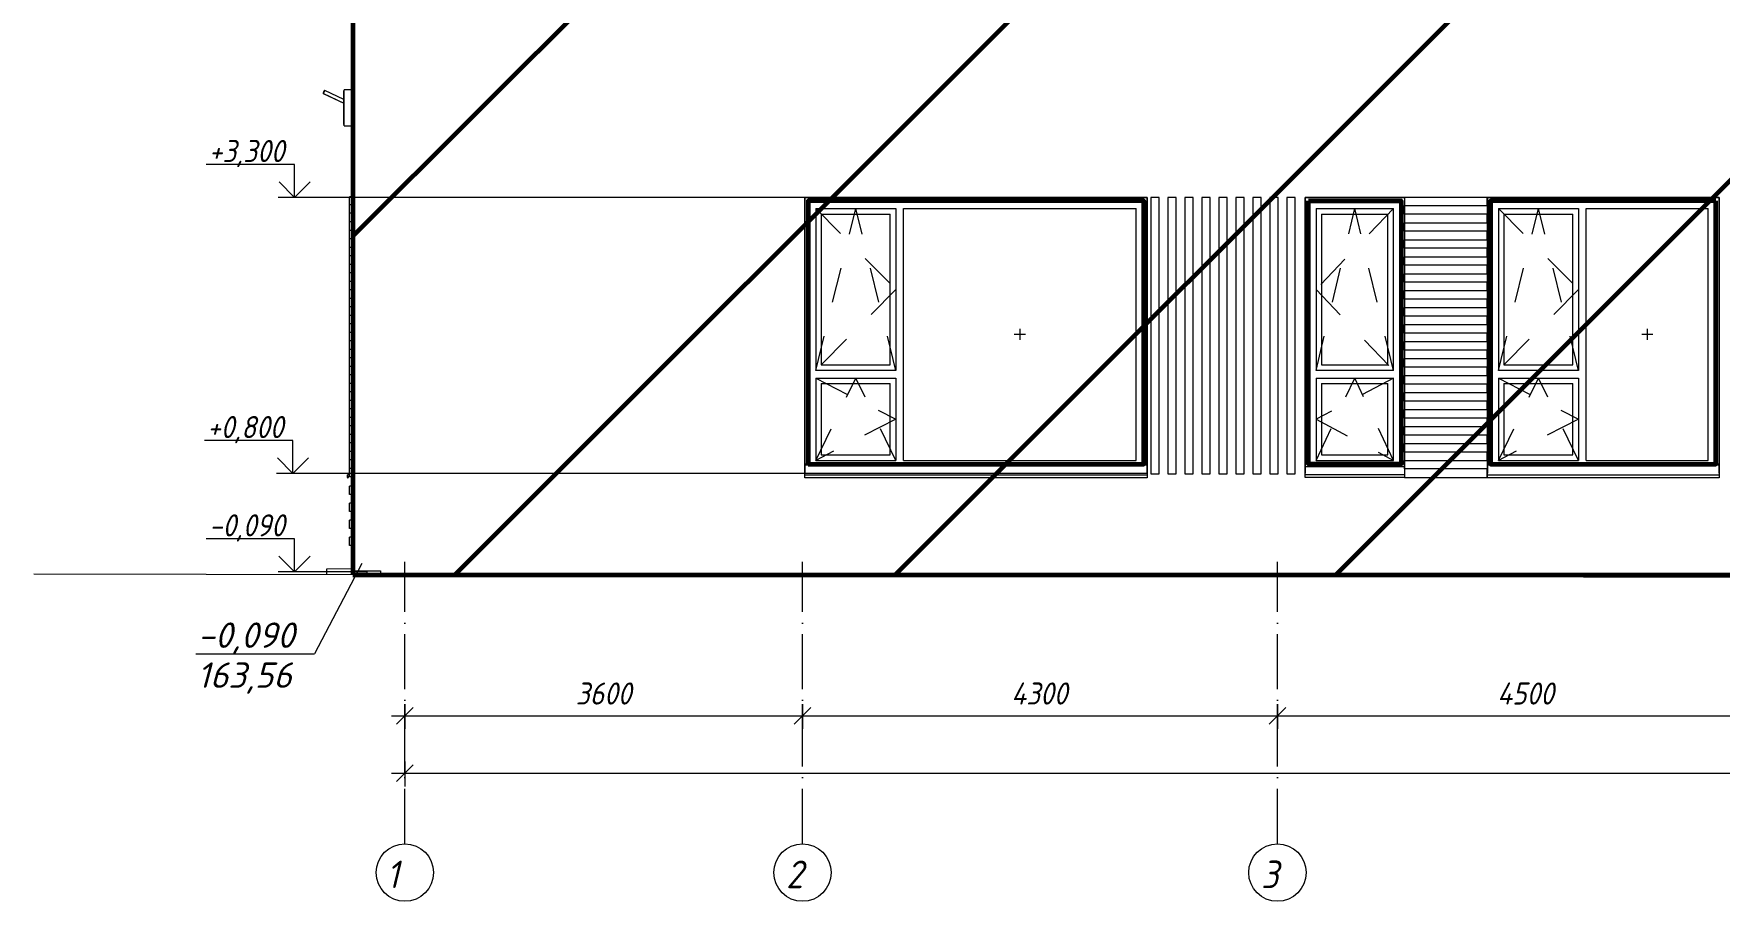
# Model space of a CAD drawing. Header units: millimetres. Extents: x 3914 to 443608, y -156176 to 78197.
# Drawn here: x 35944 to 51204, y -3074 to 4784 of the extents above; entities that cross this region are included whole.
import ezdxf

# ---------------------------------------------------------------- set-up
doc = ezdxf.new("R2010")
doc.units = ezdxf.units.MM
doc.linetypes.add('50_200_ШТРИХ_1Т_ш5_п1_п1_', pattern=[700, 500, -100, 0, -100])
doc.linetypes.add('Штрих', pattern=[635, 317.5, -317.5])
for name, color, linetype, lineweight in [('0) клиннинг', 90, 'Continuous', 60), ('1) Откосы', 102, 'Continuous', 60), ('A-ANNO-DIMS', 7, 'Continuous', 9), ('A-ANNO-NOTE', 7, 'Continuous', 9), ('A-DETL-2', 7, 'Continuous', 5), ('A-DETL-THIN', 7, 'Continuous', 9), ('A-FLOR', 7, 'Continuous', 9), ('A-GENM', 7, 'Continuous', 9), ('A-GLAZ-1', 7, 'Continuous', 5), ('A-GLAZ-2', 7, 'Штрих', 5), ('A-WALL', 7, 'Continuous', 5), ('G-ANNO-DIMS', 7, 'Continuous', 9), ('G-ANNO-DIMS-1', 7, 'Continuous', 20), ('I-WALL', 7, 'Continuous', 5), ('Оси', 7, 'Continuous', 9), ('Оси-1', 7, '50_200_ШТРИХ_1Т_ш5_п1_п1_', 9)]:
    doc.layers.add(name, color=color, linetype=linetype, lineweight=lineweight)
doc.styles.add('ISOCPEUR_I_1', font='isocpeui.ttf', dxfattribs={"height": 230})
doc.styles.add('ISOCPEUR_I_2', font='isocpeui.ttf', dxfattribs={"width": 0.9, "height": 250})
doc.styles.add('ISOCPEUR_I_3', font='isocpeui.ttf', dxfattribs={"width": 0.9, "height": 200})

msp = doc.modelspace()

# ---------------------------------------------------------------- hatches: boundary and pattern name
at = {"layer": '0) клиннинг'}
h = msp.add_hatch(dxfattribs=at)
h.set_pattern_fill('ANSI31', color=256, scale=888)
h.paths.add_polyline_path([(164523.7, 13930), (38834, 13930), (38834, -116.1), (164523.7, -116.1)])

# ---------------------------------------------------------------- linework, layer by layer
msp.add_lwpolyline([(38834, -116.1), (164523.7, -116.1), (164523.7, 13930), (38834, 13930)], close=True, dxfattribs=at)
at = {"layer": '1) Откосы'}
for points in [[(42953.7, 885), (45993.7, 885), (45993.7, 3270), (42953.7, 3270)], [(47483.4, 3270), (48323.4, 3270), (48323.4, 885), (47483.4, 885)], [(51173.7, 3270), (49133.7, 3270), (49133.7, 885), (51173.7, 885)]]:
    msp.add_lwpolyline(points, close=True, dxfattribs=at)
at = {"layer": 'A-ANNO-DIMS'}
for p, q in [((39303.7, -1287), (39303.7, -1513.1)), ((39303.7, -1393.1), (39303.7, -1287)), ((42903.7, -1287), (42903.7, -1513.1)), ((42903.7, -1393.1), (42903.7, -1287)), ((42903.7, -1287), (42903.7, -1513.1)), ((42903.7, -1393.1), (42903.7, -1287)), ((47203.7, -1287), (47203.7, -1513.1)), ((47203.7, -1393.1), (47203.7, -1287)), ((47203.7, -1287), (47203.7, -1513.1)), ((47203.7, -1393.1), (47203.7, -1287)), ((39183.7, -1393.1), (42903.7, -1393.1)), ((42903.7, -1393.1), (47203.7, -1393.1)), ((47203.7, -1393.1), (51703.7, -1393.1)), ((39303.7, -1806.6), (39303.7, -2032.7)), ((39303.7, -1912.7), (39303.7, -1806.6)), ((39183.7, -1912.7), (164323.7, -1912.7))]:
    msp.add_line(p, q, dxfattribs=at)
at = {"layer": 'A-ANNO-DIMS', "lineweight": 20}
for p, q in [((39303.7, -1393.1), (39378.7, -1318.1)), ((42903.7, -1393.1), (42978.7, -1318.1)), ((42903.7, -1393.1), (42978.7, -1318.1)), ((47203.7, -1393.1), (47278.7, -1318.1)), ((47203.7, -1393.1), (47278.7, -1318.1)), ((39303.7, -1393.1), (39228.7, -1468.1)), ((42903.7, -1393.1), (42828.7, -1468.1)), ((42903.7, -1393.1), (42828.7, -1468.1)), ((47203.7, -1393.1), (47128.7, -1468.1)), ((47203.7, -1393.1), (47128.7, -1468.1)), ((39303.7, -1912.7), (39228.7, -1987.7)), ((39303.7, -1912.7), (39378.7, -1837.7))]:
    msp.add_line(p, q, dxfattribs=at)
at = {"layer": 'A-ANNO-NOTE'}
for p, q in [((38914, -13.2), (38486.1, -833.8)), ((38486.1, -836.9), (37411.3, -836.9))]:
    msp.add_line(p, q, dxfattribs=at)
at = {"layer": 'A-DETL-2'}
msp.add_line((38958.7, -90.2), (38518.7, -90.2), dxfattribs=at)
at = {"layer": 'A-DETL-THIN'}
msp.add_line((115068.1, -265.1), (35943.7, -110.4), dxfattribs=at)
at = {"layer": 'A-FLOR'}
for p, q in [((38833.7, -62.4), (38593.7, -65)), ((38593.7, -65), (38593.7, -115.6))]:
    msp.add_line(p, q, dxfattribs=at)
at = {"layer": 'A-GENM'}
for p, q in [((38833.7, 4275), (38753.7, 4275)), ((38753.7, 4240), (38753.7, 4275)), ((38564.1, 4243.5), (38751.7, 4156)), ((38566, 4243.5), (38751.7, 4156.2)), ((38578.8, 4269.7), (38576.8, 4270.6)), ((38751.7, 4189.4), (38578.7, 4270.6)), ((38753.7, 4265), (38751.7, 4265)), ((38751.7, 4265), (38751.7, 4261.7)), ((38751.7, 4261.7), (38751.7, 4265)), ((38753.7, 4265), (38751.7, 4265)), ((38751.7, 4265), (38751.7, 4261.7)), ((38751.7, 4240), (38751.7, 4265)), ((38751.7, 3985), (38751.7, 4240)), ((38753.7, 3985), (38753.7, 4240)), ((38751.7, 3960), (38751.7, 3985)), ((38753.7, 3950), (38753.7, 3985)), ((38751.7, 3963.3), (38751.7, 3960)), ((38751.7, 3960), (38751.7, 3963.3)), ((38751.7, 3963.3), (38751.7, 3960)), ((38751.7, 3960), (38753.7, 3960)), ((38751.7, 3960), (38753.7, 3960)), ((38753.7, 3950), (38833.7, 3950)), ((46017.7, 3270), (46023.7, 3270)), ((46017.7, 873.5), (46017.7, 3270))]:
    msp.add_line(p, q, dxfattribs=at)
for centre, major_axis, ratio, start_param, end_param in [((38570.4, 4257.1), (6.3, 13.6), 0.0001712, 3.1416725, 6.2831853), ((38572.4, 4257.1), (6.4, 13.6), 0.1104511, 0.0518445, 3.1934372), ((38572.4, 4257.1), (6.4, 13.6), 0.1104511, 3.1934372, 6.3350298), ((38572.4, 4257.1), (6.4, 13.6), 0.1104511, 0.0518445, 0.3136439), ((38572.4, 4257.1), (6.4, 13.6), 0.1104511, 0, 0.0518445)]:
    msp.add_ellipse(centre, major_axis=major_axis, ratio=ratio, start_param=start_param, end_param=end_param, dxfattribs=at)
at = {"layer": 'A-GLAZ-1'}
for p, q in [((42923.7, 3300), (42923.7, 802.5)), ((46023.7, 3300), (42923.7, 3300)), ((42953.7, 885), (42953.7, 3270)), ((42953.7, 3270), (45993.7, 3270)), ((45993.7, 3270), (45993.7, 885)), ((46023.7, 802.5), (46023.7, 3300)), ((47453.4, 3300), (47453.4, 802.5)), ((48353.4, 3300), (47453.4, 3300)), ((47483.4, 885), (47483.4, 3270)), ((47483.4, 3270), (48323.4, 3270)), ((48323.4, 3270), (48323.4, 885)), ((48353.4, 3148.6), (48353.4, 3228.5)), ((49103.7, 3300), (49103.7, 802.5)), ((51203.7, 3300), (49103.7, 3300)), ((49133.7, 885), (49133.7, 3270)), ((49133.7, 3270), (51173.7, 3270)), ((51173.7, 3270), (51173.7, 885)), ((51203.7, 802.5), (51203.7, 3300)), ((43023.7, 3200), (43023.7, 1735)), ((43023.7, 3200), (43748.7, 3200)), ((43073.7, 3150), (43073.7, 1785)), ((43073.7, 3150), (43698.7, 3150)), ((43698.7, 1785), (43698.7, 3150)), ((43748.7, 3200), (43748.7, 1735)), ((43818.7, 920), (43818.7, 3200)), ((43818.7, 3200), (45923.7, 3200)), ((45923.7, 920), (45923.7, 3200)), ((47553.4, 3200), (47553.4, 1735)), ((47553.4, 3200), (48253.4, 3200)), ((47603.4, 3150), (47603.4, 1785)), ((47603.4, 3150), (48203.4, 3150)), ((48203.4, 1785), (48203.4, 3150)), ((48253.4, 1735), (48253.4, 3200)), ((48353.4, 2994.6), (48353.4, 3071.6)), ((49203.7, 3200), (49203.7, 1735)), ((49203.7, 3200), (49928.7, 3200)), ((49253.7, 3150), (49253.7, 1785)), ((49253.7, 3150), (49878.7, 3150)), ((49878.7, 1785), (49878.7, 3150)), ((49928.7, 3200), (49928.7, 1735)), ((49998.7, 920), (49998.7, 3200)), ((49998.7, 3200), (51103.7, 3200)), ((51103.7, 920), (51103.7, 3200)), ((48353.4, 2840.6), (48353.4, 2917.6)), ((48353.4, 2686.6), (48353.4, 2763.6)), ((48353.4, 2534.6), (48353.4, 2609.6)), ((48353.4, 2380.6), (48353.4, 2457.6)), ((48353.4, 2226), (48353.4, 2303.6)), ((48353.4, 2072.6), (48353.4, 2149)), ((44921.2, 2060), (44821.2, 2060)), ((44871.2, 2110), (44871.2, 2010)), ((48353.4, 1918.4), (48353.4, 1995.6)), ((50601.2, 2060), (50501.2, 2060)), ((50551.2, 2110), (50551.2, 2010)), ((48353.4, 1764.4), (48353.4, 1841.4)), ((43748.7, 1735), (43023.7, 1735)), ((43073.7, 1785), (43698.7, 1785)), ((48253.4, 1735), (47553.4, 1735)), ((47603.4, 1785), (48203.4, 1785)), ((48353.4, 1610.3), (48353.4, 1687.4)), ((49928.7, 1735), (49203.7, 1735)), ((49253.7, 1785), (49878.7, 1785)), ((43023.7, 1665), (43023.7, 920)), ((43023.7, 1665), (43748.7, 1665)), ((43073.7, 1615), (43073.7, 970)), ((43073.7, 1615), (43698.7, 1615)), ((43698.7, 970), (43698.7, 1615)), ((43748.7, 1665), (43748.7, 920)), ((47553.4, 1665), (47553.4, 920)), ((47553.4, 1665), (48253.4, 1665)), ((47603.4, 1615), (47603.4, 970)), ((47603.4, 1615), (48203.4, 1615)), ((48203.4, 970), (48203.4, 1615)), ((48253.4, 920), (48253.4, 1665)), ((48353.4, 1456.5), (48353.4, 1533.3)), ((49203.7, 1665), (49203.7, 920)), ((49203.7, 1665), (49928.7, 1665)), ((49253.7, 1615), (49253.7, 970)), ((49253.7, 1615), (49878.7, 1615)), ((49878.7, 970), (49878.7, 1615)), ((49928.7, 1665), (49928.7, 920)), ((48353.4, 1303), (48353.4, 1379.5)), ((48353.4, 1148.5), (48353.4, 1226)), ((48353.4, 994.6), (48353.4, 1071.5)), ((43023.7, 920), (43748.7, 920)), ((43073.7, 970), (43698.7, 970)), ((43818.7, 920), (45923.7, 920)), ((47553.4, 920), (48253.4, 920)), ((47603.4, 970), (48203.4, 970)), ((48353.4, 841.9), (48353.4, 917.6)), ((49203.7, 920), (49928.7, 920)), ((49253.7, 970), (49878.7, 970)), ((49998.7, 920), (51103.7, 920)), ((38803.7, 793.8), (38783.7, 788)), ((38783.7, 788), (38783.7, 763)), ((38784.7, 787.2), (38803.7, 792.8)), ((38784.7, 764), (38784.7, 787.2)), ((38789, 764), (38784.7, 764)), ((38793.8, 777.4), (38789, 764)), ((38789.7, 763), (38794.8, 777.1)), ((38794.8, 777.1), (38793.8, 777.4)), ((46017.7, 885), (42923.7, 885)), ((46017.7, 875), (42923.7, 875)), ((42923.7, 788), (42923.7, 802.5)), ((42923.7, 763), (42923.7, 788)), ((42923.7, 788), (46023.7, 788)), ((46023.7, 802.5), (46023.7, 788)), ((46023.7, 788), (46023.7, 763)), ((48353.4, 885), (47453.4, 885)), ((48353.4, 860), (47453.4, 860)), ((47453.4, 791), (47453.4, 802.5)), ((47453.4, 766), (47453.4, 791)), ((47453.4, 791), (48353.4, 791)), ((48353.4, 766), (47453.4, 766)), ((48353.4, 795.6), (48353.4, 791)), ((48353.4, 791), (48353.4, 766)), ((51203.7, 885), (49103.7, 885)), ((51203.7, 875), (49103.7, 875)), ((49103.7, 788), (49103.7, 802.5)), ((49103.7, 763), (49103.7, 788)), ((49103.7, 788), (51203.7, 788)), ((51203.7, 802.5), (51203.7, 788)), ((51203.7, 788), (51203.7, 763)), ((38783.7, 763), (38789.7, 763)), ((46023.7, 763), (42923.7, 763)), ((51203.7, 763), (49103.7, 763))]:
    msp.add_line(p, q, dxfattribs=at)
at = {"layer": 'A-GLAZ-2'}
for p, q in [((43023.7, 1735), (43386.2, 3200)), ((43023.7, 3200), (43748.7, 2467.5)), ((43748.7, 1735), (43386.2, 3200)), ((47553.4, 1735), (47903.4, 3200)), ((48253.4, 3200), (47553.4, 2467.5)), ((48253.4, 1735), (47903.4, 3200)), ((49203.7, 1735), (49566.2, 3200)), ((49203.7, 3200), (49928.7, 2467.5)), ((49928.7, 1735), (49566.2, 3200)), ((43748.7, 2467.5), (43023.7, 1735)), ((47553.4, 2467.5), (48253.4, 1735)), ((49928.7, 2467.5), (49203.7, 1735)), ((43023.7, 920), (43386.2, 1665)), ((43023.7, 1665), (43748.7, 1292.5)), ((43748.7, 920), (43386.2, 1665)), ((47553.4, 920), (47903.4, 1665)), ((48253.4, 1665), (47553.4, 1292.5)), ((48253.4, 920), (47903.4, 1665)), ((49203.7, 920), (49566.2, 1665)), ((49203.7, 1665), (49928.7, 1292.5)), ((49928.7, 920), (49566.2, 1665)), ((43748.7, 1292.5), (43023.7, 920)), ((47553.4, 1292.5), (48253.4, 920)), ((49928.7, 1292.5), (49203.7, 920))]:
    msp.add_line(p, q, dxfattribs=at)
at = {"layer": 'A-WALL'}
for p, q in [((38833.7, 13776), (38833.7, 4200)), ((38833.7, 4200), (38833.7, 300)), ((42923.7, 802.5), (42923.7, 3300)), ((42923.7, 3300), (46023.7, 3300)), ((46023.7, 3300), (46023.7, 802.5)), ((47453.4, 802.5), (47453.4, 3300)), ((47453.4, 3300), (48353.4, 3300)), ((48353.4, 3228.5), (48353.4, 3148.6)), ((49103.7, 3300), (51203.7, 3300)), ((49103.7, 802.5), (49103.7, 3300)), ((51203.7, 3300), (51203.7, 802.5)), ((48353.4, 3071.6), (48353.4, 2994.6)), ((48353.4, 2917.6), (48353.4, 2840.6)), ((48353.4, 2763.6), (48353.4, 2686.6)), ((48353.4, 2609.6), (48353.4, 2534.6)), ((48353.4, 2457.6), (48353.4, 2380.6)), ((48353.4, 2303.6), (48353.4, 2226)), ((48353.4, 2149), (48353.4, 2072.6)), ((48353.4, 1995.6), (48353.4, 1918.4)), ((48353.4, 1841.4), (48353.4, 1764.4)), ((48353.4, 1687.4), (48353.4, 1610.3)), ((48353.4, 1533.3), (48353.4, 1456.5)), ((48353.4, 1379.5), (48353.4, 1303)), ((48353.4, 1226), (48353.4, 1148.5)), ((48353.4, 1071.5), (48353.4, 994.6)), ((48353.4, 917.6), (48353.4, 841.9)), ((38833.7, -82.2), (38833.7, 300)), ((38833.7, -82.2), (39083.7, -82.2)), ((38958.7, -82.2), (38958.7, -116.3)), ((39083.7, -82.2), (39083.7, -116.6))]:
    msp.add_line(p, q, dxfattribs=at)
at = {"layer": 'G-ANNO-DIMS'}
for p, q in [((38305.9, 3600), (37505.9, 3600)), ((38305.9, 3300), (38305.9, 3600)), ((38457.5, 3300), (38157.6, 3300)), ((45460.1, 3300), (38305.9, 3300)), ((38290.8, 1100), (37490.8, 1100)), ((38290.8, 800), (38290.8, 1100)), ((38442.4, 800), (38142.4, 800)), ((46022.6, 800), (38290.8, 800)), ((38304.3, 209.8), (37504.3, 209.8)), ((38304.3, -90.2), (38304.3, 209.8)), ((38455.9, -90.2), (38155.9, -90.2)), ((38650.8, -90.2), (38304.3, -90.2))]:
    msp.add_line(p, q, dxfattribs=at)
at = {"layer": 'G-ANNO-DIMS-1'}
for p, q in [((38305.9, 3300), (38164.5, 3441.4)), ((38305.9, 3300), (38447.4, 3441.4)), ((38290.8, 800), (38149.4, 941.4)), ((38290.8, 800), (38432.2, 941.4)), ((38304.3, -90.2), (38162.9, 51.2)), ((38304.3, -90.2), (38445.7, 51.2))]:
    msp.add_line(p, q, dxfattribs=at)
at = {"layer": 'I-WALL'}
for p, q in [((38803.7, 3234), (38803.7, 3305)), ((38833.7, 3305), (38803.7, 3305)), ((38803.7, 3157), (38803.7, 3234)), ((38833.7, 3234), (38803.7, 3234)), ((46133.2, 3300), (46056.2, 3300)), ((46056.2, 3300), (46056.2, 799)), ((46133.2, 799), (46133.2, 3300)), ((46287.2, 3300), (46210.2, 3300)), ((46210.2, 3300), (46210.2, 799)), ((46287.2, 799), (46287.2, 3300)), ((46441.2, 3300), (46364.2, 3300)), ((46364.2, 3300), (46364.2, 799)), ((46441.2, 799), (46441.2, 3300)), ((46595.2, 3300), (46518.2, 3300)), ((46518.2, 3300), (46518.2, 799)), ((46595.2, 799), (46595.2, 3300)), ((46749.2, 3300), (46672.2, 3300)), ((46672.2, 3300), (46672.2, 799)), ((46749.2, 799), (46749.2, 3300)), ((46903.2, 3300), (46826.2, 3300)), ((46826.2, 3300), (46826.2, 799)), ((46903.2, 799), (46903.2, 3300)), ((47057.2, 3300), (46980.2, 3300)), ((46980.2, 3300), (46980.2, 799)), ((47057.2, 799), (47057.2, 3300)), ((47211.2, 3300), (47134.2, 3300)), ((47134.2, 3300), (47134.2, 799)), ((47211.2, 799), (47211.2, 3300)), ((47365.2, 3300), (47288.2, 3300)), ((47288.2, 3300), (47288.2, 799)), ((47365.2, 799), (47365.2, 3300)), ((49103.4, 3300), (48353.4, 3300)), ((48353.4, 3300), (48353.4, 3228.5)), ((48353.4, 3228.5), (49103.4, 3228.5)), ((49103.4, 3228.5), (49103.4, 3300)), ((38803.7, 3080), (38803.7, 3157)), ((38833.7, 3157), (38803.7, 3157)), ((38803.7, 3003), (38803.7, 3080)), ((38833.7, 3080), (38803.7, 3080)), ((49103.4, 3148.6), (48353.4, 3148.6)), ((48353.4, 3148.6), (48353.4, 3071.6)), ((48353.4, 3071.6), (49103.4, 3071.6)), ((49103.4, 3071.6), (49103.4, 3148.6)), ((38803.7, 2926), (38803.7, 3003)), ((38833.7, 3003), (38803.7, 3003)), ((38803.7, 2849), (38803.7, 2926)), ((38833.7, 2926), (38803.7, 2926)), ((49103.4, 2994.6), (48353.4, 2994.6)), ((48353.4, 2994.6), (48353.4, 2917.6)), ((48353.4, 2917.6), (49103.4, 2917.6)), ((49103.4, 2917.6), (49103.4, 2994.6)), ((38803.7, 2772), (38803.7, 2849)), ((38833.7, 2849), (38803.7, 2849)), ((38803.7, 2695), (38803.7, 2772)), ((38833.7, 2772), (38803.7, 2772)), ((49103.4, 2840.6), (48353.4, 2840.6)), ((48353.4, 2840.6), (48353.4, 2763.6)), ((48353.4, 2763.6), (49103.4, 2763.6)), ((49103.4, 2763.6), (49103.4, 2840.6)), ((38803.7, 2618), (38803.7, 2695)), ((38833.7, 2695), (38803.7, 2695)), ((38803.7, 2541), (38803.7, 2618)), ((38833.7, 2618), (38803.7, 2618)), ((49103.4, 2686.6), (48353.4, 2686.6)), ((48353.4, 2686.6), (48353.4, 2609.6)), ((48353.4, 2609.6), (49103.4, 2609.6)), ((49103.4, 2609.6), (49103.4, 2686.6)), ((38803.7, 2464), (38803.7, 2541)), ((38833.7, 2541), (38803.7, 2541)), ((38803.7, 2387), (38803.7, 2464)), ((38833.7, 2464), (38803.7, 2464)), ((49103.4, 2534.6), (48353.4, 2534.6)), ((48353.4, 2534.6), (48353.4, 2457.6)), ((48353.4, 2457.6), (49103.4, 2457.6)), ((49103.4, 2457.6), (49103.4, 2534.6)), ((38803.7, 2310), (38803.7, 2387)), ((38833.7, 2387), (38803.7, 2387)), ((38803.7, 2233), (38803.7, 2310)), ((38833.7, 2310), (38803.7, 2310)), ((49103.4, 2380.6), (48353.4, 2380.6)), ((48353.4, 2380.6), (48353.4, 2303.6)), ((48353.4, 2303.6), (49103.4, 2303.6)), ((49103.4, 2303.6), (49103.4, 2380.6)), ((38803.7, 2156), (38803.7, 2233)), ((38833.7, 2233), (38803.7, 2233)), ((38803.7, 2079), (38803.7, 2156)), ((38833.7, 2156), (38803.7, 2156)), ((49103.4, 2226), (48353.4, 2226)), ((48353.4, 2226), (48353.4, 2149)), ((48353.4, 2149), (49103.4, 2149)), ((49103.4, 2149), (49103.4, 2226)), ((38803.7, 2002), (38803.7, 2079)), ((38833.7, 2079), (38803.7, 2079)), ((38803.7, 1925), (38803.7, 2002)), ((38833.7, 2002), (38803.7, 2002)), ((49103.4, 2072.6), (48353.4, 2072.6)), ((48353.4, 2072.6), (48353.4, 1995.6)), ((48353.4, 1995.6), (49103.4, 1995.6)), ((49103.4, 1995.6), (49103.4, 2072.6)), ((38803.7, 1848), (38803.7, 1925)), ((38833.7, 1925), (38803.7, 1925)), ((38803.7, 1771), (38803.7, 1848)), ((38833.7, 1848), (38803.7, 1848)), ((49103.4, 1918.4), (48353.4, 1918.4)), ((48353.4, 1918.4), (48353.4, 1841.4)), ((48353.4, 1841.4), (49103.4, 1841.4)), ((49103.4, 1841.4), (49103.4, 1918.4)), ((38803.7, 1694), (38803.7, 1771)), ((38833.7, 1771), (38803.7, 1771)), ((38803.7, 1617), (38803.7, 1694)), ((38833.7, 1694), (38803.7, 1694)), ((49103.4, 1764.4), (48353.4, 1764.4)), ((48353.4, 1764.4), (48353.4, 1687.4)), ((48353.4, 1687.4), (49103.4, 1687.4)), ((49103.4, 1687.4), (49103.4, 1764.4)), ((38803.7, 1540), (38803.7, 1617)), ((38833.7, 1617), (38803.7, 1617)), ((38803.7, 1463), (38803.7, 1540)), ((38833.7, 1540), (38803.7, 1540)), ((49103.4, 1610.3), (48353.4, 1610.3)), ((48353.4, 1610.3), (48353.4, 1533.3)), ((48353.4, 1533.3), (49103.4, 1533.3)), ((49103.4, 1533.3), (49103.4, 1610.3)), ((38803.7, 1386), (38803.7, 1463)), ((38833.7, 1463), (38803.7, 1463)), ((38803.7, 1309), (38803.7, 1386)), ((38833.7, 1386), (38803.7, 1386)), ((49103.4, 1456.5), (48353.4, 1456.5)), ((48353.4, 1456.5), (48353.4, 1379.5)), ((48353.4, 1379.5), (49103.4, 1379.5)), ((49103.4, 1379.5), (49103.4, 1456.5)), ((38803.7, 1232), (38803.7, 1309)), ((38833.7, 1309), (38803.7, 1309)), ((38803.7, 1155), (38803.7, 1232)), ((38833.7, 1232), (38803.7, 1232)), ((49103.4, 1303), (48353.4, 1303)), ((48353.4, 1303), (48353.4, 1226)), ((48353.4, 1226), (49103.4, 1226)), ((49103.4, 1226), (49103.4, 1303)), ((38803.7, 1078), (38803.7, 1155)), ((38833.7, 1155), (38803.7, 1155)), ((38803.7, 1001), (38803.7, 1078)), ((38833.7, 1078), (38803.7, 1078)), ((49103.4, 1148.5), (48353.4, 1148.5)), ((48353.4, 1148.5), (48353.4, 1071.5)), ((48353.4, 1071.5), (49103.4, 1071.5)), ((49103.4, 1071.5), (49103.4, 1148.5)), ((38803.7, 924), (38803.7, 1001)), ((38833.7, 1001), (38803.7, 1001)), ((38803.7, 847), (38803.7, 924)), ((38833.7, 924), (38803.7, 924)), ((49103.4, 994.6), (48353.4, 994.6)), ((48353.4, 994.6), (48353.4, 917.6)), ((48353.4, 917.6), (49103.4, 917.6)), ((49103.4, 917.6), (49103.4, 994.6)), ((38803.7, 770), (38803.7, 847)), ((38833.7, 847), (38803.7, 847)), ((38833.7, 770), (38803.7, 770)), ((46056.2, 799), (46133.2, 799)), ((46210.2, 799), (46287.2, 799)), ((46364.2, 799), (46441.2, 799)), ((46518.2, 799), (46595.2, 799)), ((46672.2, 799), (46749.2, 799)), ((46826.2, 799), (46903.2, 799)), ((46980.2, 799), (47057.2, 799)), ((47134.2, 799), (47211.2, 799)), ((47288.2, 799), (47365.2, 799)), ((49103.4, 841.9), (48353.4, 841.9)), ((48353.4, 841.9), (48353.4, 795.6)), ((48353.4, 764.9), (49103.4, 764.9)), ((49103.4, 764.9), (49103.4, 841.9)), ((38803.7, 610), (38803.7, 687)), ((38833.7, 687), (38803.7, 687)), ((38833.7, 610), (38803.7, 610)), ((38803.7, 456), (38803.7, 533)), ((38833.7, 533), (38803.7, 533)), ((38833.7, 456), (38803.7, 456)), ((38803.7, 302), (38803.7, 379)), ((38833.7, 379), (38803.7, 379)), ((38833.7, 302), (38803.7, 302)), ((38803.7, 148), (38803.7, 225)), ((38833.7, 225), (38803.7, 225)), ((38833.7, 148), (38803.7, 148))]:
    msp.add_line(p, q, dxfattribs=at)
at = {"layer": 'Оси'}
for centre in [(39303.7, -2813.6), (42903.7, -2813.6), (47203.7, -2813.6)]:
    msp.add_circle(centre, 260, dxfattribs=at)
at = {"layer": 'Оси-1'}
for p, q in [((39303.7, -2553.6), (39303.7, 0)), ((42903.7, -2553.6), (42903.7, 0)), ((47203.7, -2553.6), (47203.7, 0))]:
    msp.add_line(p, q, dxfattribs=at)

# ---------------------------------------------------------------- texts
at = {"layer": 'A-ANNO-NOTE', "style": 'ISOCPEUR_I_1'}
for s, p in [('-0,090', (37427.3, -778.3)), ('163,56', (37423.3, -1140.3))]:
    msp.add_text(s, height=230, dxfattribs=at).set_placement(p)
at = {"layer": 'G-ANNO-DIMS', "style": 'ISOCPEUR_I_3', "width": 0.9}
for s, p in [('+3,300', (37529.5, 3621.3)), ('+0,800', (37514.4, 1121.3)), ('-0,090', (37530.2, 231.1))]:
    msp.add_text(s, height=200, dxfattribs=at).set_placement(p)
at = {"layer": 'Оси', "style": 'ISOCPEUR_I_2', "width": 0.9}
for s, p in [('1', (39137.5, -2954.8)), ('2', (42755.2, -2954.8)), ('3', (47055.2, -2954.8))]:
    msp.add_text(s, height=250, dxfattribs=at).set_placement(p)

# ---------------------------------------------------------------- next in the draw order: texts
at = {"layer": 'A-ANNO-DIMS', "char_height": 200, "attachment_point": 1, "line_spacing_factor": 1.149209, "style": 'ISOCPEUR_I_3', "bg_fill": 3, "box_fill_scale": 1.25, "bg_fill_color": 256, "bg_fill_true_color": 13158600, "bg_fill_transparency": 0}
for s, insert, width in [('3600', (40850.8, -1091.8), 606.782), ('4300', (44793.2, -1091.8), 625.17), ('4500', (49193.2, -1091.8), 625.17)]:
    msp.add_mtext(s, dxfattribs=dict(at, insert=insert, width=width))

doc.saveas('drawing.dxf')
